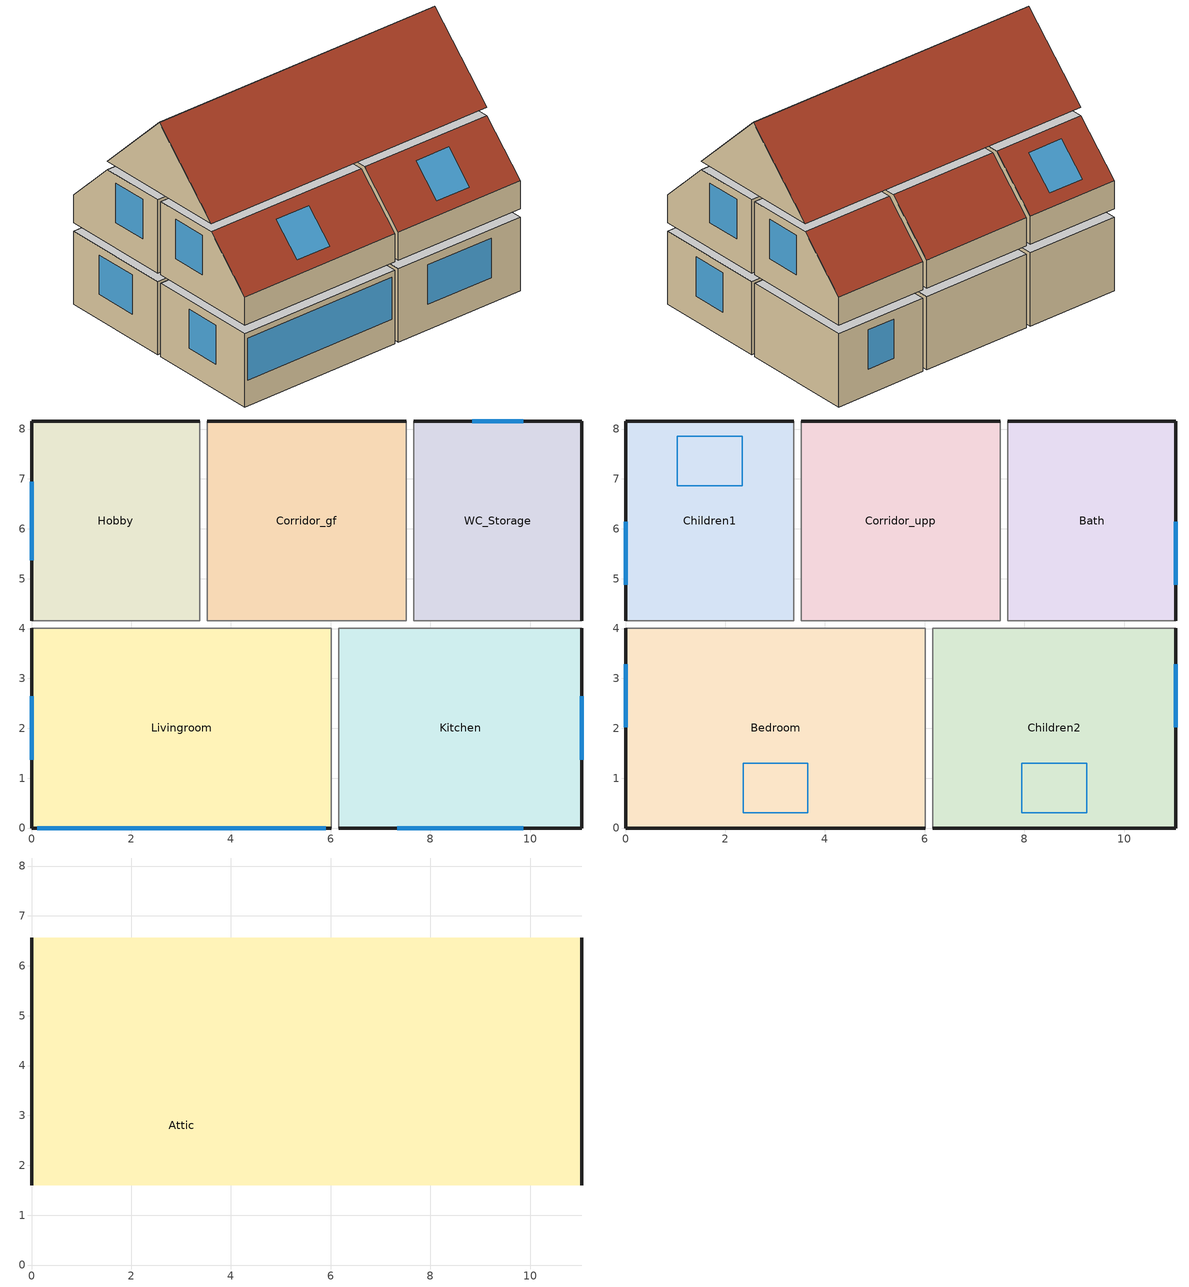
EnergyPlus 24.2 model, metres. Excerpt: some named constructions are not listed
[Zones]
Livingroom
 floor ground (Livingroom_floor): 0,4.01 6.01,4.01 6.01,0 0,0 z0
 wall outside (Livingroom_outside_wall2): 0,4.01 0,0 z0:2.6
 wall outside (Livingroom_outside_wall1): 0,0 6.01,0 z0:2.6
 wall to Kitchen (Livingroom_inside_wall2): 6.01,0 6.01,4.01 z0:2.6
 wall to Hobby (Livingroom_inside_wall1a): 3.37,4.01 0,4.01 z0:2.6
 wall to Corridor_gf (Livingroom_inside_wall1b): 6.01,4.01 3.52,4.01 z0:2.6
 wall adiabatic (Livingroom_inside_wall1a): 3.52,4.01 3.37,4.01 z0:2.6
 window (Glazing_U2.500_SHGC0.640): 0,2.64 0,1.37 z0.9:2.3; 0.12,0 5.9,0 z0.9:2.39
Kitchen
 floor ground (Kitchen_floor): 6.16,4.01 11.04,4.01 11.04,0 6.16,0 z0
 wall outside (Kitchen_outside_wall2): 11.04,0 11.04,4.01 z0:2.6
 wall outside (Kitchen_outside_wall1): 6.16,0 11.04,0 z0:2.6
 wall to Corridor_gf (Kitchen_inside_wall1b): 7.52,4.01 6.16,4.01 z0:2.6
 wall to WC_Storage (Kitchen_inside_wall1a): 11.04,4.01 7.66,4.01 z0:2.6
 wall adiabatic (Kitchen_inside_wall1a): 7.66,4.01 7.52,4.01 z0:2.6
 window (Glazing_U2.500_SHGC0.640): 11.04,1.37 11.04,2.64 / 7.33,0 9.86,0 z0.9:2.3
Hobby
 floor ground (Hobby_floor): 0,8.16 3.37,8.16 3.37,4.15 0,4.15 z0
 wall outside (Hobby_outside_wall2): 0,8.16 0,4.15 z0:2.6
 wall outside (Hobby_outside_wall1): 3.37,8.16 0,8.16 z0:2.6
 wall to Corridor_gf (Hobby_inside_wall2): 3.37,4.15 3.37,8.16 z0:2.6
 window (Glazing_U2.500_SHGC0.640): 0,6.94 0,5.37 z0.9:2.3
Corridor_gf
 floor ground (Corridor_gf_floor): 3.52,8.16 7.52,8.16 7.52,4.15 3.52,4.15 z0
 wall outside (Corridor_gf_outside_wall1): 7.52,8.16 3.52,8.16 z0:2.6
 wall to WC_Storage (Corridor_gf_inside_wall3): 7.52,4.15 7.52,8.16 z0:2.6
 wall adiabatic (Corridor_gf_inside_wall2a): 6.01,4.15 6.16,4.15 z0:2.6
WC_Storage
 floor ground (WC_Storage_floor): 7.66,8.16 11.04,8.16 11.04,4.15 7.66,4.15 z0
 wall outside (WC_Storage_outside_wall2): 11.04,4.15 11.04,8.16 z0:2.6
 wall outside (WC_Storage_outside_wall1): 11.04,8.16 7.66,8.16 z0:2.6
 window (Glazing_U2.500_SHGC0.640): 9.86,8.16 8.84,8.16 z0.9:2.3
Bedroom
 floor to Livingroom (Bedroom_floor): 0,4.01 6.01,4.01 6.01,0 0,0 z2.9
 wall outside (Bedroom_outside_wall2): 0,0,3.9 0,1.6,5.5 0,4.01,5.5 0,4.01,2.9 0,0,2.9
 wall outside (Bedroom_outside_wall1): 0,0 6.01,0 z2.9:3.9
 wall to Children2 (Bedroom_inside_wall2): 6.01,0,2.9 6.01,4.01,2.9 6.01,4.01,5.5 6.01,1.6,5.5 6.01,0,3.9
 wall to Children1 (Bedroom_inside_wall1a): 3.37,4.01 0,4.01 z2.9:5.5
 wall to Corridor_upp (Bedroom_inside_wall1b): 6.01,4.01 3.52,4.01 z2.9:5.5
 wall adiabatic (Bedroom_inside_wall1a): 3.52,4.01 3.37,4.01 z2.9:5.5
 window (Glazing_U2.500_SHGC0.640): 0,3.29 0,2.02 z3.8:5.2
 roof outside (Bedroom_roof): 0,0,3.9 6.01,0,3.9 6.01,1.6,5.5 0,1.6,5.5
 skylight (Glazing_U2.500_SHGC0.640): 2.36,0.3,4.2 3.66,0.3,4.2 3.66,1.3,5.2 2.36,1.3,5.2
Children2
 floor to Kitchen (Children2_floor): 6.16,4.01 11.04,4.01 11.04,0 6.16,0 z2.9
 wall outside (Children2_outside_wall2): 11.04,0,2.9 11.04,4.01,2.9 11.04,4.01,5.5 11.04,1.6,5.5 11.04,0,3.9
 wall outside (Children2_outside_wall1): 6.16,0 11.04,0 z2.9:3.9
 wall to Corridor_upp (Children2_inside_wall1b): 7.52,4.01 6.16,4.01 z2.9:5.5
 wall to Bath (Children2_inside_wall1a): 11.04,4.01 7.66,4.01 z2.9:5.5
 wall adiabatic (Children2_inside_wall1a): 7.66,4.01 7.52,4.01 z2.9:5.5
 window (Glazing_U2.500_SHGC0.640): 11.04,2.02 11.04,3.29 z3.8:5.2
 roof outside (Children2_roof): 6.16,0,3.9 11.04,0,3.9 11.04,1.6,5.5 6.16,1.6,5.5
 skylight (Glazing_U2.500_SHGC0.640): 7.95,0.3,4.2 9.25,0.3,4.2 9.25,1.3,5.2 7.95,1.3,5.2
Children1
 floor to Hobby (Children1_floor): 0,8.16 3.37,8.16 3.37,4.15 0,4.15 z2.9
 wall outside (Children1_outside_wall2): 0,4.15,5.5 0,6.56,5.5 0,8.16,3.9 0,8.16,2.9 0,4.15,2.9
 wall outside (Children1_outside_wall1): 3.37,8.16 0,8.16 z2.9:3.9
 wall to Corridor_upp (Children1_inside_wall2): 3.37,4.15,2.9 3.37,8.16,2.9 3.37,8.16,3.9 3.37,6.56,5.5 3.37,4.15,5.5
 window (Glazing_U2.500_SHGC0.640): 0,6.14 0,4.88 z3.8:5.2
 roof outside (Children1_roof): 0,6.56,5.5 3.37,6.56,5.5 3.37,8.16,3.9 0,8.16,3.9
 skylight (Glazing_U2.500_SHGC0.640): 1.04,6.87,5.2 2.34,6.87,5.2 2.34,7.86,4.2 1.04,7.86,4.2
Corridor_upp
 floor to Corridor_gf (Corridor_upp_floor): 3.52,8.16 7.52,8.16 7.52,4.15 3.52,4.15 z2.9
 wall outside (Corridor_upp_outside_wall1): 7.52,8.16 3.52,8.16 z2.9:3.9
 wall to Bath (Corridor_upp_inside_wall3): 7.52,4.15,2.9 7.52,8.16,2.9 7.52,8.16,3.9 7.52,6.56,5.5 7.52,4.15,5.5
 wall adiabatic (Corridor_upp_inside_wall2a): 6.01,4.15 6.16,4.15 z2.9:5.5
 roof outside (Corridor_upp_roof): 3.52,6.56,5.5 7.52,6.56,5.5 7.52,8.16,3.9 3.52,8.16,3.9
Bath
 floor to WC_Storage (Bath_floor): 7.66,8.16 11.04,8.16 11.04,4.15 7.66,4.15 z2.9
 wall outside (Bath_outside_wall2): 11.04,4.15,2.9 11.04,8.16,2.9 11.04,8.16,3.9 11.04,6.56,5.5 11.04,4.15,5.5
 wall outside (Bath_outside_wall1): 11.04,8.16 7.66,8.16 z2.9:3.9
 window (Glazing_U2.500_SHGC0.640): 11.04,4.88 11.04,6.14 z3.8:5.2
 roof outside (Bath_roof): 7.66,6.56,5.5 11.04,6.56,5.5 11.04,8.16,3.9 7.66,8.16,3.9
Attic
 floor to Bedroom (Attic_floorRoom1): 0,4.01 6.01,4.01 6.01,1.6 0,1.6 z5.8
 floor adiabatic (Attic_floorRoom1): 6.01,4.01 6.16,4.01 6.16,1.6 6.01,1.6 z5.8; 3.37,6.56 3.52,6.56 3.52,4.15 3.37,4.15 z5.8; 7.52,6.56 7.66,6.56 7.66,4.15 7.52,4.15 z5.8; 0,4.15 11.04,4.15 11.04,4.01 0,4.01 z5.8
 floor to Children2 (Attic_floorRoom5): 6.16,4.01 11.04,4.01 11.04,1.6 6.16,1.6 z5.8
 floor to Children1 (Attic_floorRoom2): 0,6.56 3.37,6.56 3.37,4.15 0,4.15 z5.8
 floor to Corridor_upp (Attic_floorRoom3): 3.52,6.56 7.52,6.56 7.52,4.15 3.52,4.15 z5.8
 floor to Bath (Attic_floorRoom4): 7.66,6.56 11.04,6.56 11.04,4.15 7.66,4.15 z5.8
 wall outside (Attic_outside_wall2): 0,4.08,8.28 0,6.56,5.8 0,1.6,5.8
 wall outside (Attic_outside_wall1): 11.04,1.6,5.8 11.04,6.56,5.8 11.04,4.08,8.28
 roof outside (Attic_roof2): 0,4.08,8.28 11.04,4.08,8.28 11.04,6.56,5.8 0,6.56,5.8
 roof outside (Attic_roof1): 0,1.6,5.8 11.04,1.6,5.8 11.04,4.08,8.28 0,4.08,8.28
[Material]
sand_lime_brick_1600_175.0mm: MediumRough, 0.175, 0.79, 1600, 1000, 0.9, 0.5, 0.5
gypsum_plaster_15.0mm: MediumRough, 0.015, 0.51, 1200, 1000, 0.9, 0.5, 0.5
sand_lime_brick_1600_115.0mm: MediumRough, 0.115, 0.79, 1600, 1000, 0.9, 0.5, 0.5
mineral_wool_120_lambda055_40.0mm: MediumRough, 0.04, 0.055, 120, 1030, 0.9, 0.5, 0.5
cement_screed_60.0mm: MediumRough, 0.06, 1.4, 2000, 1000, 0.9, 0.5, 0.5
reinforced_concrete_160.0mm: MediumRough, 0.16, 2.3, 2300, 1000, 0.9, 0.5, 0.5
chipboard_900_20.0mm: MediumRough, 0.02, 0.18, 900, 1700, 0.9, 0.5, 0.5
aixlib_wood_insulation_composite_lambda090_156_80.0mm: MediumRough, 0.08, 0.09, 156, 1366, 0.9, 0.5, 0.5
aixlib_wood_insulation_composite_lambda090_155_80.0mm: MediumRough, 0.08, 0.09, 155, 1367, 0.9, 0.5, 0.5
gypsum_board_12.5mm: MediumRough, 0.0125, 0.25, 800, 1000, 0.9, 0.5, 0.5
[Construction]
Livingroom_ceiling; Kitchen_ceiling; Hobby_ceiling; Corridor_gf_ceiling; WC_Storage_ceiling: cement_screed_60.0mm, mineral_wool_120_lambda055_40.0mm, reinforced_concrete_160.0mm, gypsum_plaster_15.0mm
Bedroom_ceiling; Children2_ceiling; Children1_ceiling; Corridor_upp_ceiling; Bath_ceiling: chipboard_900_20.0mm, aixlib_wood_insulation_composite_lambda090_156_80.0mm, aixlib_wood_insulation_composite_lambda090_155_80.0mm, gypsum_board_12.5mm, gypsum_plaster_15.0mm
Kitchen_inside_wall2; Children2_inside_wall2; Corridor_gf_inside_wall1; Corridor_upp_inside_wall1; WC_Storage_inside_wall2; Bath_inside_wall2: gypsum_plaster_15.0mm, sand_lime_brick_1600_115.0mm, gypsum_plaster_15.0mm
Hobby_inside_wall1; Children1_inside_wall1; Corridor_gf_inside_wall2b; Corridor_upp_inside_wall2b; WC_Storage_inside_wall1; Bath_inside_wall1: gypsum_plaster_15.0mm, sand_lime_brick_1600_175.0mm, gypsum_plaster_15.0mm
